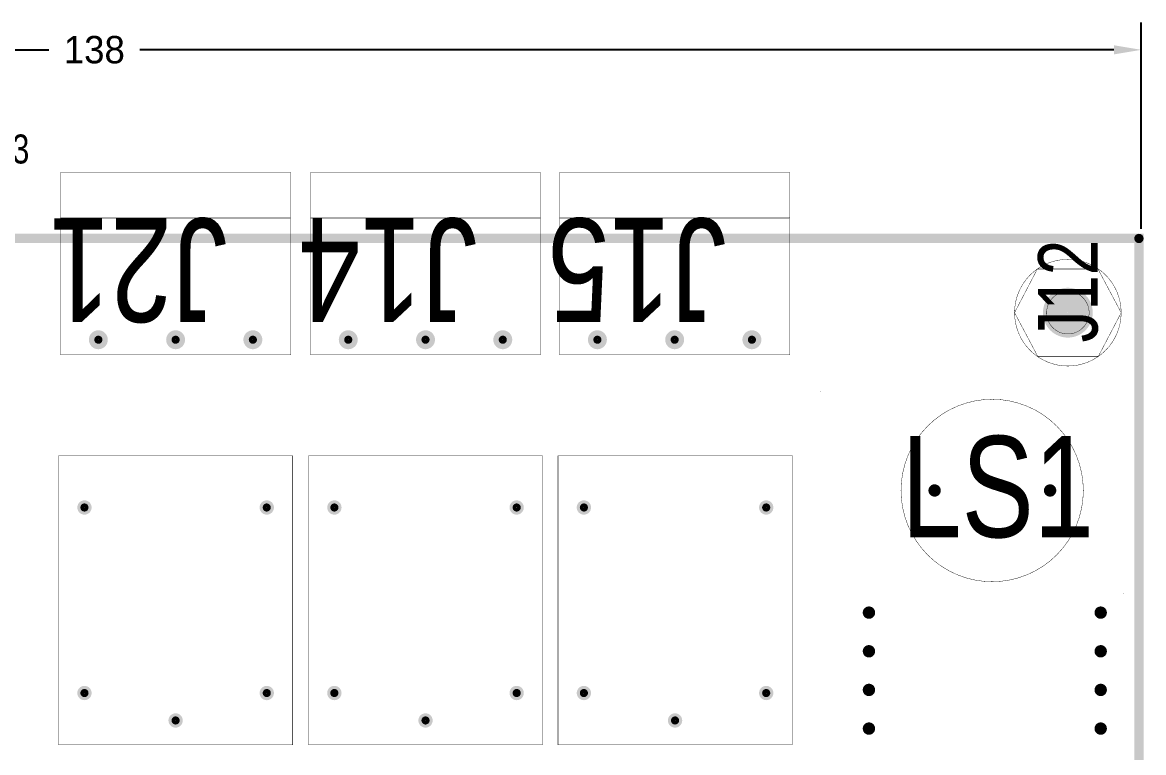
# Model space of a CAD drawing. Extents: x -148 to 6, y -4 to 99.
# Drawn here: x -68.1 to 5.6, y 51.4 to 99.3 of the extents above; entities that cross this region are included whole.
import ezdxf

# ---------------------------------------------------------------- set-up
doc = ezdxf.new("R2010")
doc.units = 0
doc.header["$MEASUREMENT"] = 0
for name, color, linetype in [('DRL', 7, 'Continuous'), ('IN1', 7, 'Continuous'), ('IN2', 7, 'Continuous'), ('SST', 7, 'Continuous')]:
    doc.layers.add(name, color=color, linetype=linetype)
doc.dimstyles.get("Standard").update_dxf_attribs({"dimscale": 10, "dimtxt": 0.18, "dimasz": 0.18, "dimexe": 0.18, "dimexo": 0.0625, "dimgap": 0.09, "dimtad": 0, "dimtih": 1, "dimtoh": 1, "dimdec": 0, "dimzin": 0, "dimdsep": 46, "dimtxsty": 'Standard', "dimcen": 0.09, "dimadec": 0, "dimazin": 0, "dimtfac": 1, "dimtdec": 0, "dimtofl": 0, "dimtmove": 0, "dimatfit": 3, "dimfxl": 0, "dimtolj": 1, "dimtzin": 0, "dimarcsym": 0})

# ---------------------------------------------------------------- blocks, each defined once
blk = doc.blocks.new('*D1')
at = {"color": 0, "linetype": 'Continuous', "lineweight": -2, "transparency": 16777216}
for p, q in [((-132.208, 85.762), (-132.208, 99.333)), ((5.486, 85.762), (5.486, 99.333)), ((-130.408, 97.533), (-66.361, 97.533)), ((3.686, 97.533), (-60.361, 97.533))]:
    blk.add_line(p, q, dxfattribs=at)
at = {"color": 0, "linetype": 'Continuous', "transparency": 16777216}
for points in [[(-130.408, 97.833), (-130.408, 97.233), (-132.208, 97.533)], [(3.686, 97.833), (3.686, 97.233), (5.486, 97.533)]]:
    blk.add_solid(points, dxfattribs=at)
at = {"layer": 'Defpoints', "color": 0, "linetype": 'Continuous', "transparency": 16777216}
for p in [(5.486, 97.533), (-132.208, 85.137), (5.486, 85.137)]:
    blk.add_point(p, dxfattribs=at)
at = {"color": 0, "linetype": 'Continuous', "transparency": 16777216, "insert": (-63.361, 97.533), "char_height": 1.8, "attachment_point": 5}
blk.add_mtext('\\A1;138', dxfattribs=at)

msp = doc.modelspace()

# ---------------------------------------------------------------- linework, layer by layer
at = {"layer": 'DRL'}
for points, const_width in [([(-0.153, 80.26, 1), (1.472, 80.26, 1)], 1.651), ([(-63.399, 78.482, 1), (-62.79, 78.482, 1)], 0.635), ([(-58.319, 78.482, 1), (-57.71, 78.482, 1)], 0.635), ([(-53.239, 78.482, 1), (-52.63, 78.482, 1)], 0.635), ([(-46.965, 78.482, 1), (-46.356, 78.482, 1)], 0.635), ([(-41.885, 78.482, 1), (-41.276, 78.482, 1)], 0.635), ([(-36.805, 78.482, 1), (-36.196, 78.482, 1)], 0.635), ([(-30.582, 78.482, 1), (-29.973, 78.482, 1)], 0.635), ([(-25.502, 78.482, 1), (-24.893, 78.482, 1)], 0.635), ([(-20.422, 78.482, 1), (-19.813, 78.482, 1)], 0.635), ([(-8.307, 68.576, 1), (-7.9, 68.576, 1)], 0.406), ([(-0.712, 68.576, 1), (-0.306, 68.576, 1)], 0.406), ([(-64.237, 67.458, 1), (-63.78, 67.458, 1)], 0.483), ([(-52.249, 67.458, 1), (-51.791, 67.458, 1)], 0.483), ([(-47.804, 67.458, 1), (-47.346, 67.458, 1)], 0.483), ([(-35.815, 67.458, 1), (-35.358, 67.458, 1)], 0.483), ([(-31.395, 67.458, 1), (-30.938, 67.458, 1)], 0.483), ([(-19.406, 67.458, 1), (-18.949, 67.458, 1)], 0.483), ([(-12.625, 60.549, 1), (-12.218, 60.549, 1)], 0.406), ([(2.615, 60.549, 1), (3.022, 60.549, 1)], 0.406), ([(-12.625, 58.009, 1), (-12.218, 58.009, 1)], 0.406), ([(2.615, 58.009, 1), (3.022, 58.009, 1)], 0.406), ([(-64.237, 55.266, 1), (-63.78, 55.266, 1)], 0.483), ([(-52.249, 55.266, 1), (-51.791, 55.266, 1)], 0.483), ([(-47.804, 55.266, 1), (-47.346, 55.266, 1)], 0.483), ([(-35.815, 55.266, 1), (-35.358, 55.266, 1)], 0.483), ([(-31.395, 55.266, 1), (-30.938, 55.266, 1)], 0.483), ([(-19.406, 55.266, 1), (-18.949, 55.266, 1)], 0.483), ([(-12.625, 55.469, 1), (-12.218, 55.469, 1)], 0.406), ([(2.615, 55.469, 1), (3.022, 55.469, 1)], 0.406), ([(-58.243, 53.463, 1), (-57.786, 53.463, 1)], 0.483), ([(-41.809, 53.463, 1), (-41.352, 53.463, 1)], 0.483), ([(-25.401, 53.463, 1), (-24.944, 53.463, 1)], 0.483), ([(-12.625, 52.929, 1), (-12.218, 52.929, 1)], 0.406), ([(2.615, 52.929, 1), (3.022, 52.929, 1)], 0.406)]:
    msp.add_lwpolyline(points, format="xyb", close=True, dxfattribs=dict(at, const_width=const_width))
at = {"layer": 'IN1', "const_width": 0.279}
for points in [[(-63.221, 78.482, 1), (-62.967, 78.482, 1)], [(-58.141, 78.482, 1), (-57.887, 78.482, 1)], [(-53.061, 78.482, 1), (-52.807, 78.482, 1)], [(-46.788, 78.482, 1), (-46.534, 78.482, 1)], [(-41.708, 78.482, 1), (-41.454, 78.482, 1)], [(-36.628, 78.482, 1), (-36.374, 78.482, 1)], [(-30.405, 78.482, 1), (-30.151, 78.482, 1)], [(-25.325, 78.482, 1), (-25.071, 78.482, 1)], [(-20.245, 78.482, 1), (-19.991, 78.482, 1)], [(-8.23, 68.576, 1), (-7.976, 68.576, 1)], [(-0.636, 68.576, 1), (-0.382, 68.576, 1)], [(-64.136, 67.458, 1), (-63.882, 67.458, 1)], [(-52.147, 67.458, 1), (-51.893, 67.458, 1)], [(-47.702, 67.458, 1), (-47.448, 67.458, 1)], [(-35.713, 67.458, 1), (-35.459, 67.458, 1)], [(-31.294, 67.458, 1), (-31.04, 67.458, 1)], [(-19.305, 67.458, 1), (-19.051, 67.458, 1)], [(-12.548, 60.549, 1), (-12.294, 60.549, 1)], [(2.692, 60.549, 1), (2.946, 60.549, 1)], [(-12.548, 58.009, 1), (-12.294, 58.009, 1)], [(2.692, 58.009, 1), (2.946, 58.009, 1)], [(-64.136, 55.266, 1), (-63.882, 55.266, 1)], [(-52.147, 55.266, 1), (-51.893, 55.266, 1)], [(-47.702, 55.266, 1), (-47.448, 55.266, 1)], [(-35.713, 55.266, 1), (-35.459, 55.266, 1)], [(-31.294, 55.266, 1), (-31.04, 55.266, 1)], [(-19.305, 55.266, 1), (-19.051, 55.266, 1)], [(-12.548, 55.469, 1), (-12.294, 55.469, 1)], [(2.692, 55.469, 1), (2.946, 55.469, 1)], [(-58.141, 53.463, 1), (-57.887, 53.463, 1)], [(-41.708, 53.463, 1), (-41.454, 53.463, 1)], [(-25.299, 53.463, 1), (-25.045, 53.463, 1)], [(-12.548, 52.929, 1), (-12.294, 52.929, 1)], [(2.692, 52.929, 1), (2.946, 52.929, 1)]]:
    msp.add_lwpolyline(points, format="xyb", close=True, dxfattribs=at)
at = {"layer": 'IN2', "const_width": 0.279}
for points in [[(-63.221, 78.482, 1), (-62.967, 78.482, 1)], [(-58.141, 78.482, 1), (-57.887, 78.482, 1)], [(-53.061, 78.482, 1), (-52.807, 78.482, 1)], [(-46.788, 78.482, 1), (-46.534, 78.482, 1)], [(-41.708, 78.482, 1), (-41.454, 78.482, 1)], [(-36.628, 78.482, 1), (-36.374, 78.482, 1)], [(-30.405, 78.482, 1), (-30.151, 78.482, 1)], [(-25.325, 78.482, 1), (-25.071, 78.482, 1)], [(-20.245, 78.482, 1), (-19.991, 78.482, 1)], [(-8.23, 68.576, 1), (-7.976, 68.576, 1)], [(-0.636, 68.576, 1), (-0.382, 68.576, 1)], [(-64.136, 67.458, 1), (-63.882, 67.458, 1)], [(-52.147, 67.458, 1), (-51.893, 67.458, 1)], [(-47.702, 67.458, 1), (-47.448, 67.458, 1)], [(-35.713, 67.458, 1), (-35.459, 67.458, 1)], [(-31.294, 67.458, 1), (-31.04, 67.458, 1)], [(-19.305, 67.458, 1), (-19.051, 67.458, 1)], [(-12.548, 60.549, 1), (-12.294, 60.549, 1)], [(2.692, 60.549, 1), (2.946, 60.549, 1)], [(-12.548, 58.009, 1), (-12.294, 58.009, 1)], [(2.692, 58.009, 1), (2.946, 58.009, 1)], [(-64.136, 55.266, 1), (-63.882, 55.266, 1)], [(-52.147, 55.266, 1), (-51.893, 55.266, 1)], [(-47.702, 55.266, 1), (-47.448, 55.266, 1)], [(-35.713, 55.266, 1), (-35.459, 55.266, 1)], [(-31.294, 55.266, 1), (-31.04, 55.266, 1)], [(-19.305, 55.266, 1), (-19.051, 55.266, 1)], [(-12.548, 55.469, 1), (-12.294, 55.469, 1)], [(2.692, 55.469, 1), (2.946, 55.469, 1)], [(-58.141, 53.463, 1), (-57.887, 53.463, 1)], [(-41.708, 53.463, 1), (-41.454, 53.463, 1)], [(-25.299, 53.463, 1), (-25.045, 53.463, 1)], [(-12.548, 52.929, 1), (-12.294, 52.929, 1)], [(2.692, 52.929, 1), (2.946, 52.929, 1)]]:
    msp.add_lwpolyline(points, format="xyb", close=True, dxfattribs=at)
at = {"layer": 'SST'}
for points, const_width in [([(-50.445, 89.48), (-50.445, 77.491), (-65.584, 77.491), (-65.584, 89.48), (-50.445, 89.48)], 0.0254), ([(-132.055, 0.25), (-132.055, 85.137), (5.333, 85.137), (5.333, 0.25), (-132.055, 0.25)], 0.61), ([(-50.318, 51.863), (-65.711, 51.863), (-65.711, 70.862), (-50.318, 70.862), (-50.318, 51.863)], 0.0254), ([(-33.884, 51.863), (-49.277, 51.863), (-49.277, 70.862), (-33.884, 70.862), (-33.884, 51.863)], 0.0254), ([(-17.476, 51.863), (-32.868, 51.863), (-32.868, 70.862), (-17.476, 70.862), (-17.476, 51.863)], 0.0254)]:
    msp.add_lwpolyline(points, close=True, dxfattribs=dict(at, const_width=const_width))
for points, const_width in [([(-65.589, 89.48, 1), (-65.576, 89.48, 1)], 0.0127), ([(-50.45, 89.48, 1), (-50.438, 89.48, 1)], 0.0127), ([(-50.45, 89.48, 1), (-50.438, 89.48, 1)], 0.0127), ([(-34.011, 89.48), (-34.011, 77.491), (-49.15, 77.491), (-49.15, 89.48), (-34.011, 89.48, 45.012545)], 0.0254), ([(-49.155, 89.48, 1), (-49.145, 89.48, 1)], 0.0127), ([(-34.016, 89.48, 1), (-34.006, 89.48, 1)], 0.0127), ([(-34.016, 89.48, 1), (-34.006, 89.48, 1)], 0.0127), ([(-17.628, 89.48), (-17.628, 77.491), (-32.767, 77.491), (-32.767, 89.48), (-17.628, 89.48, 43.776864)], 0.0254), ([(-32.772, 89.48, 1), (-32.762, 89.48, 1)], 0.0127), ([(-17.633, 89.48, 1), (-17.621, 89.48, 1)], 0.0127), ([(-17.633, 89.48, 1), (-17.621, 89.48, 1)], 0.0127), ([(-65.589, 86.483, 1), (-65.576, 86.483, 1)], 0.0127), ([(-50.476, 86.483, 1), (-50.466, 86.483, 1)], 0.0127), ([(-49.155, 86.483, 1), (-49.145, 86.483, 1)], 0.0127), ([(-34.042, 86.483, 1), (-34.029, 86.483, 1)], 0.0127), ([(-32.772, 86.483, 1), (-32.762, 86.483, 1)], 0.0127), ([(-17.661, 86.483, 1), (-17.646, 86.483, 1)], 0.0127), ([(5.181, 85.137, 1), (5.486, 85.137, 1)], 0.305), ([(-1.352, 83.13, 1), (-1.339, 83.13, 1)], 0.0127), ([(-1.352, 83.13, 1), (-1.339, 83.13, 1)], 0.0127), ([(2.636, 83.13, 1), (2.648, 83.13, 1)], 0.0127), ([(2.636, 83.13, 1), (2.648, 83.13, 1)], 0.0127), ([(-2.851, 80.26, 1), (-2.838, 80.26, 1)], 0.0127), ([(-2.851, 80.26, 1), (-2.838, 80.26, 1)], 0.0127), ([(-2.851, 80.26, 1), (-2.838, 80.26, 1)], 0.0127), ([(-2.851, 80.26, 1), (-2.838, 80.26, 1)], 0.0127), ([(-2.851, 80.26, 1), (-2.838, 80.26, 1)], 0.0127), ([(-2.851, 80.26, 1), (-2.838, 80.26, 1)], 0.0127), ([(-0.742, 80.26, 1), (-0.73, 80.26, 1)], 0.0127), ([(-0.742, 80.26, 1), (-0.73, 80.26, 1)], 0.0127), ([(2.049, 80.26, 1), (2.064, 80.26, 1)], 0.0127), ([(2.049, 80.26, 1), (2.064, 80.26, 1)], 0.0127), ([(4.157, 80.26, 1), (4.172, 80.26, 1)], 0.0127), ([(4.157, 80.26, 1), (4.172, 80.26, 1)], 0.0127), ([(4.157, 80.26, 1), (4.172, 80.26, 1)], 0.0127), ([(4.157, 80.26, 1), (4.172, 80.26, 1)], 0.0127), ([(4.157, 80.26, 1), (4.172, 80.26, 1)], 0.0127), ([(4.157, 80.26, 1), (4.172, 80.26, 1)], 0.0127), ([(-65.589, 77.491, 1), (-65.576, 77.491, 1)], 0.0127), ([(-50.45, 77.491, 1), (-50.438, 77.491, 1)], 0.0127), ([(-49.155, 77.491, 1), (-49.145, 77.491, 1)], 0.0127), ([(-34.016, 77.491, 1), (-34.006, 77.491, 1)], 0.0127), ([(-32.772, 77.491, 1), (-32.762, 77.491, 1)], 0.0127), ([(-17.633, 77.491, 1), (-17.621, 77.491, 1)], 0.0127), ([(-1.329, 77.39, 1), (-1.314, 77.39, 1)], 0.0127), ([(-1.329, 77.39, 1), (-1.314, 77.39, 1)], 0.0127), ([(-1.329, 77.39, 1), (-1.314, 77.39, 1)], 0.0127), ([(2.659, 77.39, 1), (2.674, 77.39, 1)], 0.0127), ([(2.659, 77.39, 1), (2.674, 77.39, 1)], 0.0127), ([(2.659, 77.39, 1), (2.674, 77.39, 1)], 0.0127), ([(-15.604, 75.104, 1), (-15.589, 75.104, 1)], 0.0127), ([(-15.604, 75.104, 1), (-15.589, 75.104, 1)], 0.0127), ([(-15.604, 75.104, 1), (-15.589, 75.104, 1)], 0.0127), ([(-15.604, 75.104, 1), (-15.589, 75.104, 1)], 0.0127), ([(-65.716, 70.862, 1), (-65.703, 70.862, 1)], 0.0127), ([(-50.323, 70.862, 1), (-50.311, 70.862, 1)], 0.0127), ([(-49.282, 70.862, 1), (-49.272, 70.862, 1)], 0.0127), ([(-33.889, 70.862, 1), (-33.879, 70.862, 1)], 0.0127), ([(-32.873, 70.862, 1), (-32.863, 70.862, 1)], 0.0127), ([(-17.484, 70.862, 1), (-17.468, 70.862, 1)], 0.0127), ([(-10.321, 68.576, 1), (-10.306, 68.576, 1)], 0.0127), ([(-10.321, 68.576, 1), (-10.306, 68.576, 1)], 0.0127), ([(1.671, 68.576, 1), (1.683, 68.576, 1)], 0.0127), ([(1.671, 68.576, 1), (1.683, 68.576, 1)], 0.0127), ([(4.335, 61.819, 1), (4.35, 61.819, 1)], 0.0127), ([(4.335, 61.819, 1), (4.35, 61.819, 1)], 0.0127), ([(-65.716, 51.863, 1), (-65.703, 51.863, 1)], 0.0127), ([(-50.323, 51.863, 1), (-50.311, 51.863, 1)], 0.0127), ([(-50.323, 51.863, 1), (-50.311, 51.863, 1)], 0.0127), ([(-49.282, 51.863, 1), (-49.272, 51.863, 1)], 0.0127), ([(-33.889, 51.863, 1), (-33.879, 51.863, 1)], 0.0127), ([(-33.889, 51.863, 1), (-33.879, 51.863, 1)], 0.0127), ([(-32.873, 51.863, 1), (-32.863, 51.863, 1)], 0.0127), ([(-17.484, 51.863, 1), (-17.468, 51.863, 1)], 0.0127), ([(-17.484, 51.863, 1), (-17.468, 51.863, 1)], 0.0127)]:
    msp.add_lwpolyline(points, format="xyb", close=True, dxfattribs=dict(at, const_width=const_width))
at = {"layer": 'SST', "const_width": 0.0254}
for points in [[(-65.584, 86.483), (-50.471, 86.483)], [(-49.15, 86.483), (-34.037, 86.483)], [(-32.767, 86.483), (-17.654, 86.483)], [(-1.347, 83.13), (-2.846, 80.26)], [(-1.347, 83.13), (2.641, 83.13)], [(4.165, 80.26), (2.641, 83.13)], [(-2.846, 80.26), (-1.322, 77.39)], [(2.666, 77.39), (4.165, 80.26)], [(2.666, 77.39), (-1.322, 77.39)], [(2.666, 77.39), (-1.322, 77.39)], [(-15.596, 75.104), (-15.596, 75.104)], [(-15.596, 75.104), (-15.596, 75.104)]]:
    msp.add_lwpolyline(points, dxfattribs=at)
for points in [[(4.165, 80.26, 1), (-2.846, 80.26)], [(4.165, 80.26, 1), (-2.846, 80.26)], [(2.057, 80.26, 1), (-0.737, 80.26)], [(-2.846, 80.26, 1), (4.165, 80.26)], [(-2.846, 80.26, 1), (4.165, 80.26)], [(-0.737, 80.26, 1), (2.057, 80.26)], [(1.676, 68.576, 1), (-10.313, 68.576)], [(-10.313, 68.576, 1), (1.676, 68.576)]]:
    msp.add_lwpolyline(points, format="xyb", dxfattribs=at)

# ---------------------------------------------------------------- texts
at = {"layer": 'SST', "width": 0.8}
for s, height, p in [('J13', 1.905, (-70.918, 90.064)), ('LS1', 6.6548, (-10.288, 65.502))]:
    msp.add_text(s, height=height, dxfattribs=at).set_placement(p)
for s, height, rotation, p in [('J21', 6.8072, 180, (-54.611, 86.457)), ('J14', 6.8072, 180, (-38.177, 86.457)), ('J15', 6.8072, 180, (-21.794, 86.457)), ('J12', 3.9116, 90, (2.615, 78.304))]:
    msp.add_text(s, height=height, rotation=rotation, dxfattribs=at).set_placement(p)

# ---------------------------------------------------------------- dimensions: what is measured, and where the dimension line sits
at = {"linetype": 'Continuous'}
dim = msp.add_linear_dim(base=(5.486, 97.533), p1=(-132.208, 85.137), p2=(5.486, 85.137), dimstyle='Standard', dxfattribs=at)
dim.commit()
dim.dimension.update_dxf_attribs({"geometry": '*D1', "text_midpoint": (-63.361, 97.533)})

doc.saveas('drawing.dxf')
